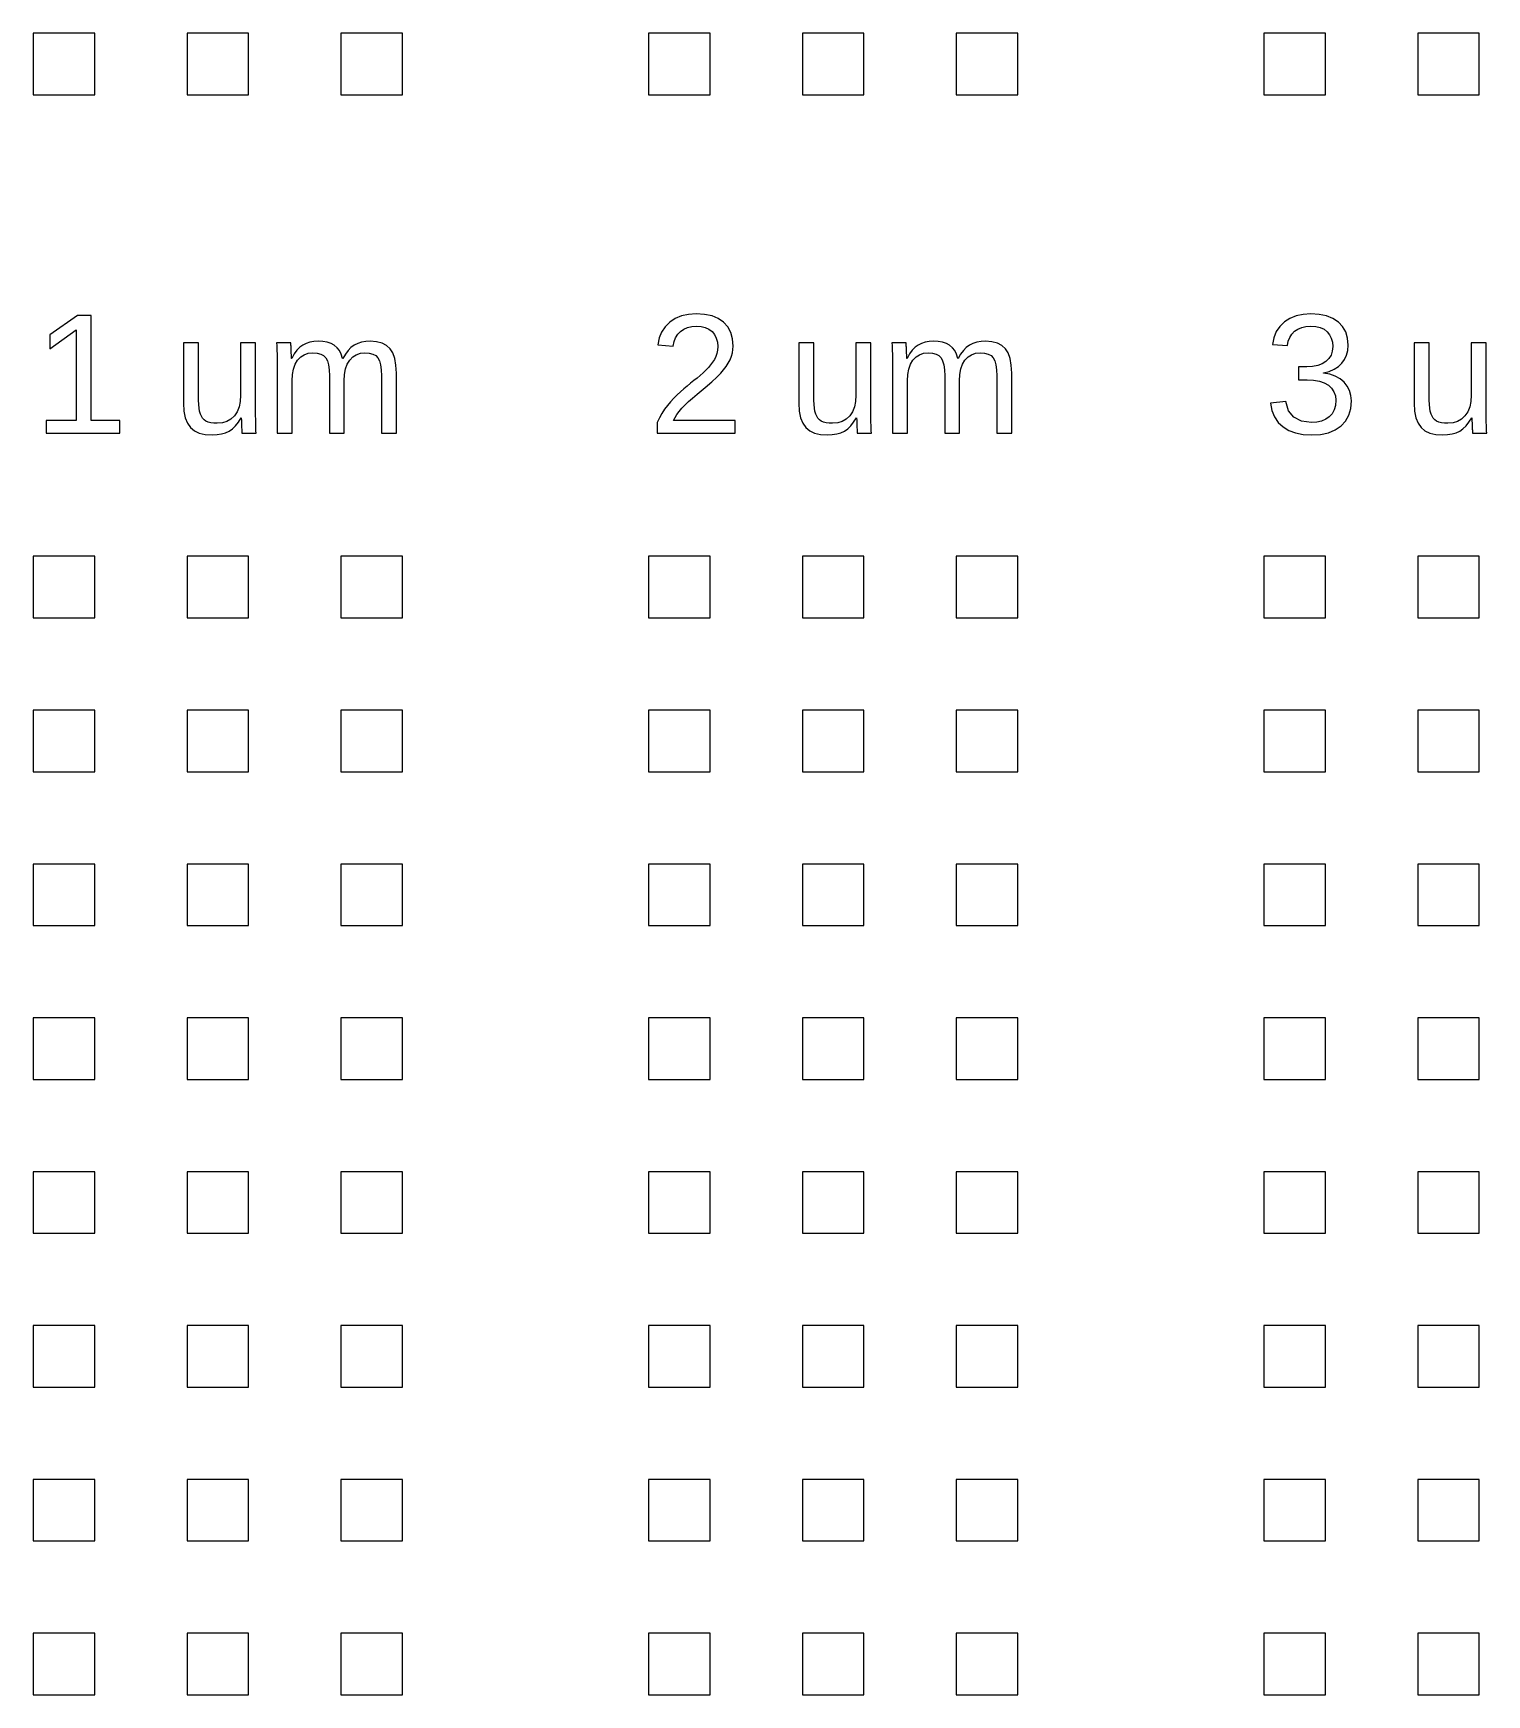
# Model space of a CAD drawing. Header units: metres. Extents: x -21500 to 21500, y -23900 to 23900.
# Drawn here: x 400 to 5125, y 6400 to 11800 of the extents above; entities that cross this region are included whole.
import ezdxf

# ---------------------------------------------------------------- set-up
doc = ezdxf.new("R2010")
doc.units = ezdxf.units.M

msp = doc.modelspace()

# ---------------------------------------------------------------- linework, layer by layer
for p, q in [((600, 11800), (400, 11800)), ((400, 11800), (400, 11600)), ((600, 11600), (600, 11800)), ((1100, 11800), (900, 11800)), ((900, 11800), (900, 11600)), ((1100, 11600), (1100, 11800)), ((1600, 11800), (1400, 11800)), ((1400, 11800), (1400, 11600)), ((1600, 11600), (1600, 11800)), ((2600, 11800), (2400, 11800)), ((2400, 11800), (2400, 11600)), ((2600, 11600), (2600, 11800)), ((3100, 11800), (2900, 11800)), ((2900, 11800), (2900, 11600)), ((3100, 11600), (3100, 11800)), ((3600, 11800), (3400, 11800)), ((3400, 11800), (3400, 11600)), ((3600, 11600), (3600, 11800)), ((4600, 11800), (4400, 11800)), ((4400, 11800), (4400, 11600)), ((4600, 11600), (4600, 11800)), ((5100, 11800), (4900, 11800)), ((4900, 11800), (4900, 11600)), ((5100, 11600), (5100, 11800)), ((400, 11600), (600, 11600)), ((900, 11600), (1100, 11600)), ((1400, 11600), (1600, 11600)), ((2400, 11600), (2600, 11600)), ((2900, 11600), (3100, 11600)), ((3400, 11600), (3600, 11600)), ((4400, 11600), (4600, 11600)), ((4900, 11600), (5100, 11600)), ((543.779, 10882.2), (453.442, 10820.1)), ((588.812, 10882.2), (543.779, 10882.2)), ((588.812, 10541.5), (588.812, 10882.2)), ((2469.04, 10860.8), (2454.04, 10846.1)), ((2486.99, 10872.7), (2469.04, 10860.8)), ((2507.33, 10881.1), (2486.99, 10872.7)), ((2530.05, 10886.2), (2507.33, 10881.1)), ((2555.17, 10887.9), (2530.05, 10886.2)), ((2582.39, 10886.2), (2555.17, 10887.9)), ((2606.28, 10881.1), (2582.39, 10886.2)), ((2626.82, 10872.6), (2606.28, 10881.1)), ((2644.02, 10860.7), (2626.82, 10872.6)), ((2657.61, 10845.6), (2644.02, 10860.7)), ((4466.6, 10861.6), (4451.6, 10847.2)), ((4484.55, 10873.1), (4466.6, 10861.6)), ((4504.88, 10881.4), (4484.55, 10873.1)), ((4527.61, 10886.3), (4504.88, 10881.4)), ((4552.73, 10887.9), (4527.61, 10886.3)), ((4579.88, 10886.3), (4552.73, 10887.9)), ((4603.83, 10881.3), (4579.88, 10886.3)), ((4624.58, 10872.9), (4603.83, 10881.3)), ((4642.12, 10861.2), (4624.58, 10872.9)), ((4656.06, 10846.5), (4642.12, 10861.2)), ((453.442, 10774), (539.71, 10835.6)), ((453.442, 10820.1), (453.442, 10774)), ((539.71, 10835.6), (539.71, 10541.5)), ((2434.58, 10809.6), (2430.11, 10787.8)), ((2442.56, 10829), (2434.58, 10809.6)), ((2454.04, 10846.1), (2442.56, 10829)), ((2482.83, 10797.7), (2487.73, 10810.4)), ((2487.73, 10810.4), (2494.7, 10821.5)), ((2494.7, 10821.5), (2503.76, 10830.8)), ((2503.76, 10830.8), (2514.56, 10838.2)), ((2514.56, 10838.2), (2526.72, 10843.5)), ((2526.72, 10843.5), (2540.26, 10846.7)), ((2540.26, 10846.7), (2555.17, 10847.8)), ((2555.17, 10847.8), (2570.69, 10846.7)), ((2570.69, 10846.7), (2584.4, 10843.4)), ((2584.4, 10843.4), (2596.32, 10838)), ((2596.32, 10838), (2606.44, 10830.4)), ((2606.44, 10830.4), (2614.52, 10820.9)), ((2614.52, 10820.9), (2620.28, 10809.5)), ((2620.28, 10809.5), (2623.74, 10796.4)), ((2667.31, 10827.7), (2657.61, 10845.6)), ((2673.14, 10806.9), (2667.31, 10827.7)), ((2675.08, 10783.2), (2673.14, 10806.9)), ((4432.14, 10810.5), (4427.67, 10788.4)), ((4440.12, 10830.1), (4432.14, 10810.5)), ((4451.6, 10847.2), (4440.12, 10830.1)), ((4479.44, 10798.8), (4484.2, 10811.3)), ((4484.2, 10811.3), (4491.04, 10822.1)), ((4491.04, 10822.1), (4499.97, 10831.2)), ((4499.97, 10831.2), (4510.71, 10838.5)), ((4510.71, 10838.5), (4522.99, 10843.6)), ((4522.99, 10843.6), (4536.82, 10846.7)), ((4536.82, 10846.7), (4552.19, 10847.8)), ((4552.19, 10847.8), (4568.86, 10846.7)), ((4568.86, 10846.7), (4583.35, 10843.3)), ((4583.35, 10843.3), (4595.65, 10837.8)), ((4595.65, 10837.8), (4605.77, 10830)), ((4605.77, 10830), (4613.66, 10820.3)), ((4613.66, 10820.3), (4619.3, 10809)), ((4619.3, 10809), (4622.68, 10796.1)), ((4666.02, 10829.2), (4656.06, 10846.5)), ((4672, 10809.3), (4666.02, 10829.2)), ((4673.99, 10786.7), (4672, 10809.3)), ((937.648, 10793.5), (888.546, 10793.5)), ((888.546, 10793.5), (888.546, 10597.9)), ((937.648, 10607.4), (937.648, 10793.5)), ((1122.93, 10793.5), (1074.1, 10793.5)), ((1074.1, 10793.5), (1074.1, 10623.4)), ((1122.93, 10562.7), (1122.93, 10793.5)), ((1237.21, 10793.5), (1191.09, 10793.5)), ((1191.09, 10793.5), (1191.8, 10785.3)), ((1191.8, 10785.3), (1192.31, 10772.2)), ((1192.31, 10772.2), (1192.62, 10754)), ((1192.62, 10754), (1192.72, 10730.9)), ((1237.35, 10792.6), (1237.21, 10793.5)), ((1237.48, 10791), (1237.35, 10792.6)), ((1237.62, 10788.9), (1237.48, 10791)), ((1237.75, 10786.2), (1237.62, 10788.9)), ((1237.9, 10783.1), (1237.75, 10786.2)), ((1238.06, 10779.8), (1237.9, 10783.1)), ((1238.24, 10776.3), (1238.06, 10779.8)), ((1238.43, 10772.5), (1238.24, 10776.3)), ((1238.64, 10767.8), (1238.43, 10772.5)), ((1238.87, 10761.3), (1238.64, 10767.8)), ((1239.12, 10753.2), (1238.87, 10761.3)), ((1239.38, 10743.3), (1239.12, 10753.2)), ((1248.35, 10757.8), (1240.19, 10743.3)), ((1257.08, 10769.8), (1248.35, 10757.8)), ((1266.39, 10779.5), (1257.08, 10769.8)), ((1259.46, 10737.4), (1269.36, 10747.8)), ((1276.27, 10786.7), (1266.39, 10779.5)), ((1269.36, 10747.8), (1280.89, 10755.3)), ((1287.01, 10792.1), (1276.27, 10786.7)), ((1280.89, 10755.3), (1294.04, 10759.8)), ((1298.86, 10795.9), (1287.01, 10792.1)), ((1294.04, 10759.8), (1308.83, 10761.2)), ((1311.83, 10798.2), (1298.86, 10795.9)), ((1308.83, 10761.2), (1322.85, 10760.2)), ((1325.92, 10799), (1311.83, 10798.2)), ((1322.85, 10760.2), (1334.53, 10757.2)), ((1341.73, 10798.1), (1325.92, 10799)), ((1334.53, 10757.2), (1343.87, 10752.1)), ((1355.79, 10795.6), (1341.73, 10798.1)), ((1343.87, 10752.1), (1350.88, 10745)), ((1368.11, 10791.5), (1355.79, 10795.6)), ((1378.68, 10785.7), (1368.11, 10791.5)), ((1387.64, 10778), (1378.68, 10785.7)), ((1395.13, 10768.4), (1387.64, 10778)), ((1401.14, 10756.9), (1395.13, 10768.4)), ((1405.68, 10743.3), (1401.14, 10756.9)), ((1414.48, 10757.1), (1406.49, 10743.3)), ((1423.28, 10768.8), (1414.48, 10757.1)), ((1432.86, 10778.4), (1423.28, 10768.8)), ((1428.6, 10737.5), (1438.37, 10747.9)), ((1443.25, 10785.9), (1432.86, 10778.4)), ((1438.37, 10747.9), (1449.93, 10755.3)), ((1454.6, 10791.6), (1443.25, 10785.9)), ((1449.93, 10755.3), (1463.26, 10759.8)), ((1467.09, 10795.7), (1454.6, 10791.6)), ((1463.26, 10759.8), (1478.38, 10761.2)), ((1480.71, 10798.1), (1467.09, 10795.7)), ((1478.38, 10761.2), (1492.4, 10760.2)), ((1495.47, 10799), (1480.71, 10798.1)), ((1492.4, 10760.2), (1504.08, 10757.2)), ((1516.2, 10797.4), (1495.47, 10799)), ((1504.08, 10757.2), (1513.43, 10752.1)), ((1513.43, 10752.1), (1520.43, 10745)), ((1533.89, 10792.9), (1516.2, 10797.4)), ((1548.55, 10785.4), (1533.89, 10792.9)), ((1560.17, 10774.8), (1548.55, 10785.4)), ((1569.01, 10760.8), (1560.17, 10774.8)), ((1575.33, 10742.9), (1569.01, 10760.8)), ((2430.11, 10787.8), (2480.03, 10783.2)), ((2480.03, 10783.2), (2482.83, 10797.7)), ((2618.86, 10749.3), (2614.18, 10739.8)), ((2622.21, 10759.5), (2618.86, 10749.3)), ((2624.22, 10770.2), (2622.21, 10759.5)), ((2623.74, 10796.4), (2624.89, 10781.6)), ((2624.89, 10781.6), (2624.22, 10770.2)), ((2664.91, 10739), (2669.36, 10750)), ((2669.36, 10750), (2672.54, 10761)), ((2672.54, 10761), (2674.44, 10772.1)), ((2674.44, 10772.1), (2675.08, 10783.2)), ((2937.65, 10793.5), (2888.55, 10793.5)), ((2888.55, 10793.5), (2888.55, 10597.9)), ((2937.65, 10607.4), (2937.65, 10793.5)), ((3122.93, 10793.5), (3074.1, 10793.5)), ((3074.1, 10793.5), (3074.1, 10623.4)), ((3122.93, 10562.7), (3122.93, 10793.5)), ((3237.21, 10793.5), (3191.09, 10793.5)), ((3191.09, 10793.5), (3191.8, 10785.3)), ((3191.8, 10785.3), (3192.31, 10772.2)), ((3192.31, 10772.2), (3192.62, 10754)), ((3192.62, 10754), (3192.72, 10730.9)), ((3237.35, 10792.6), (3237.21, 10793.5)), ((3237.48, 10791), (3237.35, 10792.6)), ((3237.62, 10788.9), (3237.48, 10791)), ((3237.75, 10786.2), (3237.62, 10788.9)), ((3237.9, 10783.1), (3237.75, 10786.2)), ((3238.06, 10779.8), (3237.9, 10783.1)), ((3238.24, 10776.3), (3238.06, 10779.8)), ((3238.43, 10772.5), (3238.24, 10776.3)), ((3238.64, 10767.8), (3238.43, 10772.5)), ((3238.87, 10761.3), (3238.64, 10767.8)), ((3239.12, 10753.2), (3238.87, 10761.3)), ((3239.38, 10743.3), (3239.12, 10753.2)), ((3248.35, 10757.8), (3240.19, 10743.3)), ((3257.08, 10769.8), (3248.35, 10757.8)), ((3266.39, 10779.5), (3257.08, 10769.8)), ((3259.46, 10737.4), (3269.36, 10747.8)), ((3276.27, 10786.7), (3266.39, 10779.5)), ((3269.36, 10747.8), (3280.89, 10755.3)), ((3287.01, 10792.1), (3276.27, 10786.7)), ((3280.89, 10755.3), (3294.04, 10759.8)), ((3298.86, 10795.9), (3287.01, 10792.1)), ((3294.04, 10759.8), (3308.83, 10761.2)), ((3311.83, 10798.2), (3298.86, 10795.9)), ((3308.83, 10761.2), (3322.85, 10760.2)), ((3325.92, 10799), (3311.83, 10798.2)), ((3322.85, 10760.2), (3334.53, 10757.2)), ((3341.73, 10798.1), (3325.92, 10799)), ((3334.53, 10757.2), (3343.87, 10752.1)), ((3355.79, 10795.6), (3341.73, 10798.1)), ((3343.87, 10752.1), (3350.88, 10745)), ((3368.11, 10791.5), (3355.79, 10795.6)), ((3378.68, 10785.7), (3368.11, 10791.5)), ((3387.64, 10778), (3378.68, 10785.7)), ((3395.13, 10768.4), (3387.64, 10778)), ((3401.14, 10756.9), (3395.13, 10768.4)), ((3405.68, 10743.3), (3401.14, 10756.9)), ((3414.48, 10757.1), (3406.49, 10743.3)), ((3423.28, 10768.8), (3414.48, 10757.1)), ((3432.86, 10778.4), (3423.28, 10768.8)), ((3428.6, 10737.5), (3438.37, 10747.9)), ((3443.25, 10785.9), (3432.86, 10778.4)), ((3438.37, 10747.9), (3449.93, 10755.3)), ((3454.6, 10791.6), (3443.25, 10785.9)), ((3449.93, 10755.3), (3463.26, 10759.8)), ((3467.09, 10795.7), (3454.6, 10791.6)), ((3463.26, 10759.8), (3478.38, 10761.2)), ((3480.71, 10798.1), (3467.09, 10795.7)), ((3478.38, 10761.2), (3492.4, 10760.2)), ((3495.47, 10799), (3480.71, 10798.1)), ((3492.4, 10760.2), (3504.08, 10757.2)), ((3516.2, 10797.4), (3495.47, 10799)), ((3504.08, 10757.2), (3513.43, 10752.1)), ((3513.43, 10752.1), (3520.43, 10745)), ((3533.89, 10792.9), (3516.2, 10797.4)), ((3548.55, 10785.4), (3533.89, 10792.9)), ((3560.17, 10774.8), (3548.55, 10785.4)), ((3569.01, 10760.8), (3560.17, 10774.8)), ((3575.33, 10742.9), (3569.01, 10760.8)), ((4427.67, 10788.4), (4476.77, 10784.6)), ((4476.77, 10784.6), (4479.44, 10798.8)), ((4618.28, 10754), (4611.37, 10742.8)), ((4622.43, 10767), (4618.28, 10754)), ((4623.81, 10781.6), (4622.43, 10767)), ((4622.68, 10796.1), (4623.81, 10781.6)), ((4662.47, 10739.5), (4668.87, 10753.5)), ((4668.87, 10753.5), (4672.71, 10769.3)), ((4672.71, 10769.3), (4673.99, 10786.7)), ((4937.65, 10793.5), (4888.55, 10793.5)), ((4888.55, 10793.5), (4888.55, 10597.9)), ((4937.65, 10607.4), (4937.65, 10793.5)), ((5122.93, 10793.5), (5074.1, 10793.5)), ((5074.1, 10793.5), (5074.1, 10623.4)), ((5122.93, 10562.7), (5122.93, 10793.5)), ((1192.72, 10730.9), (1192.72, 10500)), ((1240.19, 10743.3), (1239.38, 10743.3)), ((1242.42, 10690.6), (1245.82, 10708.6)), ((1245.82, 10708.6), (1251.5, 10724.2)), ((1251.5, 10724.2), (1259.46, 10737.4)), ((1350.88, 10745), (1355.98, 10735.2)), ((1355.98, 10735.2), (1359.63, 10722.1)), ((1359.63, 10722.1), (1361.81, 10705.7)), ((1361.81, 10705.7), (1362.54, 10686.1)), ((1406.49, 10743.3), (1405.68, 10743.3)), ((1411.94, 10690.7), (1415.27, 10708.8)), ((1415.27, 10708.8), (1420.83, 10724.4)), ((1420.83, 10724.4), (1428.6, 10737.5)), ((1520.43, 10745), (1525.53, 10735.2)), ((1525.53, 10735.2), (1529.18, 10722.1)), ((1529.18, 10722.1), (1531.36, 10705.7)), ((1531.36, 10705.7), (1532.09, 10686.1)), ((1579.12, 10721.2), (1575.33, 10742.9)), ((1580.38, 10695.6), (1579.12, 10721.2)), ((1580.38, 10500), (1580.38, 10695.6)), ((2577.16, 10696.1), (2567.69, 10687.7)), ((2586.1, 10704.5), (2577.16, 10696.1)), ((2594.36, 10713.1), (2586.1, 10704.5)), ((2601.8, 10721.8), (2594.36, 10713.1)), ((2608.4, 10730.7), (2601.8, 10721.8)), ((2614.18, 10739.8), (2608.4, 10730.7)), ((2622.33, 10682.6), (2634.66, 10695.1)), ((2634.66, 10695.1), (2644.08, 10706)), ((2644.08, 10706), (2652.26, 10717)), ((2652.26, 10717), (2659.2, 10728)), ((2659.2, 10728), (2664.91, 10739)), ((3192.72, 10730.9), (3192.72, 10500)), ((3240.19, 10743.3), (3239.38, 10743.3)), ((3242.42, 10690.6), (3245.82, 10708.6)), ((3245.82, 10708.6), (3251.5, 10724.2)), ((3251.5, 10724.2), (3259.46, 10737.4)), ((3350.88, 10745), (3355.98, 10735.2)), ((3355.98, 10735.2), (3359.63, 10722.1)), ((3359.63, 10722.1), (3361.81, 10705.7)), ((3361.81, 10705.7), (3362.54, 10686.1)), ((3406.49, 10743.3), (3405.68, 10743.3)), ((3411.94, 10690.7), (3415.27, 10708.8)), ((3415.27, 10708.8), (3420.83, 10724.4)), ((3420.83, 10724.4), (3428.6, 10737.5)), ((3520.43, 10745), (3525.53, 10735.2)), ((3525.53, 10735.2), (3529.18, 10722.1)), ((3529.18, 10722.1), (3531.36, 10705.7)), ((3531.36, 10705.7), (3532.09, 10686.1)), ((3579.12, 10721.2), (3575.33, 10742.9)), ((3580.38, 10695.6), (3579.12, 10721.2)), ((3580.38, 10500), (3580.38, 10695.6)), ((4539.44, 10715.7), (4512.85, 10715.7)), ((4512.85, 10715.7), (4512.85, 10673.3)), ((4558.39, 10716.8), (4539.44, 10715.7)), ((4575.08, 10720), (4558.39, 10716.8)), ((4589.51, 10725.5), (4575.08, 10720)), ((4601.7, 10733.2), (4589.51, 10725.5)), ((4593.97, 10696.1), (4612.34, 10701.1)), ((4593.97, 10695.1), (4593.97, 10696.1)), ((4614.21, 10691.5), (4593.97, 10695.1)), ((4611.37, 10742.8), (4601.7, 10733.2)), ((4612.34, 10701.1), (4628.38, 10708)), ((4628.38, 10708), (4642.11, 10716.7)), ((4642.11, 10716.7), (4653.51, 10727.2)), ((4653.51, 10727.2), (4662.47, 10739.5)), ((1241.28, 10670.1), (1242.42, 10690.6)), ((1241.28, 10500), (1241.28, 10670.1)), ((1362.54, 10686.1), (1362.54, 10500)), ((1410.83, 10670.1), (1411.94, 10690.7)), ((1410.83, 10500), (1410.83, 10670.1)), ((1532.09, 10686.1), (1532.09, 10500)), ((2514.59, 10644.1), (2503.63, 10634.4)), ((2525.5, 10653.4), (2514.59, 10644.1)), ((2536.36, 10662.3), (2525.5, 10653.4)), ((2547.17, 10670.9), (2536.36, 10662.3)), ((2557.69, 10679.3), (2547.17, 10670.9)), ((2567.69, 10687.7), (2557.69, 10679.3)), ((2557.89, 10627), (2583.95, 10648.5)), ((2583.95, 10648.5), (2605.43, 10667)), ((2605.43, 10667), (2622.33, 10682.6)), ((3241.28, 10670.1), (3242.42, 10690.6)), ((3241.28, 10500), (3241.28, 10670.1)), ((3362.54, 10686.1), (3362.54, 10500)), ((3410.83, 10670.1), (3411.94, 10690.7)), ((3410.83, 10500), (3410.83, 10670.1)), ((3532.09, 10686.1), (3532.09, 10500)), ((4512.85, 10673.3), (4540.52, 10673.3)), ((4540.52, 10673.3), (4561.84, 10672.3)), ((4561.84, 10672.3), (4580.5, 10669)), ((4580.5, 10669), (4596.5, 10663.5)), ((4596.5, 10663.5), (4609.84, 10655.9)), ((4609.84, 10655.9), (4620.34, 10646.2)), ((4632.08, 10685.6), (4614.21, 10691.5)), ((4620.34, 10646.2), (4627.84, 10634.9)), ((4647.58, 10677.1), (4632.08, 10685.6)), ((4660.7, 10666.3), (4647.58, 10677.1)), ((4671.15, 10653.4), (4660.7, 10666.3)), ((4678.61, 10639), (4671.15, 10653.4)), ((4683.08, 10623.1), (4678.61, 10639)), ((888.546, 10597.9), (889.945, 10572.2)), ((938.004, 10593.7), (937.648, 10607.4)), ((939.072, 10581.7), (938.004, 10593.7)), ((1069.02, 10585.3), (1062.66, 10569.7)), ((1072.83, 10603.2), (1069.02, 10585.3)), ((1074.1, 10623.4), (1072.83, 10603.2)), ((2461.72, 10590.5), (2452.13, 10577.9)), ((2471.81, 10602.3), (2461.72, 10590.5)), ((2482.16, 10613.6), (2471.81, 10602.3)), ((2492.77, 10624.3), (2482.16, 10613.6)), ((2503.63, 10634.4), (2492.77, 10624.3)), ((2508.24, 10581), (2518.26, 10591.5)), ((2518.26, 10591.5), (2529.88, 10602.7)), ((2529.88, 10602.7), (2543.08, 10614.5)), ((2543.08, 10614.5), (2557.89, 10627)), ((2888.55, 10597.9), (2889.94, 10572.2)), ((2938, 10593.7), (2937.65, 10607.4)), ((2939.07, 10581.7), (2938, 10593.7)), ((3069.02, 10585.3), (3062.66, 10569.7)), ((3072.83, 10603.2), (3069.02, 10585.3)), ((3074.1, 10623.4), (3072.83, 10603.2)), ((4471.62, 10602.8), (4421.16, 10598.2)), ((4421.16, 10598.2), (4426.17, 10574.1)), ((4480.49, 10573.1), (4471.62, 10602.8)), ((4627.84, 10634.9), (4632.34, 10621.9)), ((4632.53, 10590.4), (4628.59, 10575.8)), ((4632.34, 10621.9), (4633.84, 10607.2)), ((4633.84, 10607.2), (4632.53, 10590.4)), ((4682.47, 10580.6), (4684.57, 10605.5)), ((4684.57, 10605.5), (4683.08, 10623.1)), ((4888.55, 10597.9), (4889.94, 10572.2)), ((4938, 10593.7), (4937.65, 10607.4)), ((4939.07, 10581.7), (4938, 10593.7)), ((5069.02, 10585.3), (5062.66, 10569.7)), ((5072.83, 10603.2), (5069.02, 10585.3)), ((5074.1, 10623.4), (5072.83, 10603.2)), ((539.71, 10541.5), (442.32, 10541.5)), ((442.32, 10541.5), (442.32, 10500)), ((681.861, 10541.5), (588.812, 10541.5)), ((681.861, 10500), (681.861, 10541.5)), ((889.945, 10572.2), (894.141, 10550.4)), ((894.141, 10550.4), (901.135, 10532.5)), ((901.135, 10532.5), (910.927, 10518.6)), ((940.852, 10571.2), (939.072, 10581.7)), ((943.345, 10562.4), (940.852, 10571.2)), ((946.617, 10555), (943.345, 10562.4)), ((950.737, 10548.6), (946.617, 10555)), ((955.705, 10543.4), (950.737, 10548.6)), ((961.521, 10539.3), (955.705, 10543.4)), ((968.489, 10536.2), (961.521, 10539.3)), ((976.916, 10534), (968.489, 10536.2)), ((986.801, 10532.7), (976.916, 10534)), ((998.144, 10532.3), (986.801, 10532.7)), ((1014.84, 10533.8), (998.144, 10532.3)), ((1029.68, 10538.3), (1014.84, 10533.8)), ((1042.65, 10545.9), (1029.68, 10538.3)), ((1053.76, 10556.4), (1042.65, 10545.9)), ((1062.66, 10569.7), (1053.76, 10556.4)), ((1057.32, 10524.2), (1066.72, 10536.1)), ((1066.72, 10536.1), (1075.46, 10550.2)), ((1075.46, 10550.2), (1076.27, 10550.2)), ((1076.27, 10550.2), (1076.54, 10540.3)), ((1076.54, 10540.3), (1076.78, 10532.2)), ((1076.78, 10532.2), (1077.01, 10525.7)), ((1123.03, 10539.5), (1122.93, 10562.7)), ((1123.34, 10521.4), (1123.03, 10539.5)), ((2435.24, 10549.9), (2427.94, 10534.5)), ((2427.94, 10534.5), (2427.94, 10500)), ((2443.3, 10564.3), (2435.24, 10549.9)), ((2452.13, 10577.9), (2443.3, 10564.3)), ((2481.66, 10541.5), (2486.37, 10551.1)), ((2681.05, 10541.5), (2481.66, 10541.5)), ((2486.37, 10551.1), (2492.37, 10560.9)), ((2492.37, 10560.9), (2499.66, 10570.8)), ((2499.66, 10570.8), (2508.24, 10581)), ((2681.05, 10500), (2681.05, 10541.5)), ((2889.94, 10572.2), (2894.14, 10550.4)), ((2894.14, 10550.4), (2901.14, 10532.5)), ((2901.14, 10532.5), (2910.93, 10518.6)), ((2940.85, 10571.2), (2939.07, 10581.7)), ((2943.34, 10562.4), (2940.85, 10571.2)), ((2946.62, 10555), (2943.34, 10562.4)), ((2950.74, 10548.6), (2946.62, 10555)), ((2955.71, 10543.4), (2950.74, 10548.6)), ((2961.52, 10539.3), (2955.71, 10543.4)), ((2968.49, 10536.2), (2961.52, 10539.3)), ((2976.92, 10534), (2968.49, 10536.2)), ((2986.8, 10532.7), (2976.92, 10534)), ((2998.14, 10532.3), (2986.8, 10532.7)), ((3014.84, 10533.8), (2998.14, 10532.3)), ((3029.68, 10538.3), (3014.84, 10533.8)), ((3042.65, 10545.9), (3029.68, 10538.3)), ((3053.76, 10556.4), (3042.65, 10545.9)), ((3062.66, 10569.7), (3053.76, 10556.4)), ((3057.32, 10524.2), (3066.72, 10536.1)), ((3066.72, 10536.1), (3075.46, 10550.2)), ((3075.46, 10550.2), (3076.27, 10550.2)), ((3076.27, 10550.2), (3076.54, 10540.3)), ((3076.54, 10540.3), (3076.78, 10532.2)), ((3076.78, 10532.2), (3077.01, 10525.7)), ((3123.03, 10539.5), (3122.93, 10562.7)), ((3123.34, 10521.4), (3123.03, 10539.5)), ((4426.17, 10574.1), (4434.69, 10553.2)), ((4434.69, 10553.2), (4446.72, 10535.4)), ((4446.72, 10535.4), (4462.26, 10520.8)), ((4497.32, 10552), (4480.49, 10573.1)), ((4522.13, 10539.2), (4497.32, 10552)), ((4554.9, 10535), (4522.13, 10539.2)), ((4572.36, 10536.1), (4554.9, 10535)), ((4587.83, 10539.5), (4572.36, 10536.1)), ((4601.32, 10545.2), (4587.83, 10539.5)), ((4612.82, 10553.2), (4601.32, 10545.2)), ((4622.02, 10563.4), (4612.82, 10553.2)), ((4628.59, 10575.8), (4622.02, 10563.4)), ((4650.93, 10523.6), (4665.65, 10539.6)), ((4665.65, 10539.6), (4676.16, 10558.6)), ((4676.16, 10558.6), (4682.47, 10580.6)), ((4889.94, 10572.2), (4894.14, 10550.4)), ((4894.14, 10550.4), (4901.14, 10532.5)), ((4901.14, 10532.5), (4910.93, 10518.6)), ((4940.85, 10571.2), (4939.07, 10581.7)), ((4943.34, 10562.4), (4940.85, 10571.2)), ((4946.62, 10555), (4943.34, 10562.4)), ((4950.74, 10548.6), (4946.62, 10555)), ((4955.71, 10543.4), (4950.74, 10548.6)), ((4961.52, 10539.3), (4955.71, 10543.4)), ((4968.49, 10536.2), (4961.52, 10539.3)), ((4976.92, 10534), (4968.49, 10536.2)), ((4986.8, 10532.7), (4976.92, 10534)), ((4998.14, 10532.3), (4986.8, 10532.7)), ((5014.84, 10533.8), (4998.14, 10532.3)), ((5029.68, 10538.3), (5014.84, 10533.8)), ((5042.65, 10545.9), (5029.68, 10538.3)), ((5053.76, 10556.4), (5042.65, 10545.9)), ((5062.66, 10569.7), (5053.76, 10556.4)), ((5057.32, 10524.2), (5066.72, 10536.1)), ((5066.72, 10536.1), (5075.46, 10550.2)), ((5075.46, 10550.2), (5076.27, 10550.2)), ((5076.27, 10550.2), (5076.54, 10540.3)), ((5076.54, 10540.3), (5076.78, 10532.2)), ((5076.78, 10532.2), (5077.01, 10525.7)), ((5123.03, 10539.5), (5122.93, 10562.7)), ((5123.34, 10521.4), (5123.03, 10539.5)), ((442.32, 10500), (681.861, 10500)), ((910.927, 10518.6), (923.736, 10508.1)), ((923.736, 10508.1), (939.785, 10500.6)), ((939.785, 10500.6), (959.071, 10496.1)), ((959.071, 10496.1), (981.596, 10494.6)), ((981.596, 10494.6), (997.339, 10495.4)), ((997.339, 10495.4), (1011.74, 10497.7)), ((1011.74, 10497.7), (1024.81, 10501.7)), ((1024.81, 10501.7), (1036.53, 10507.2)), ((1036.53, 10507.2), (1047.25, 10514.6)), ((1047.25, 10514.6), (1057.32, 10524.2)), ((1077.01, 10525.7), (1077.22, 10521)), ((1077.22, 10521), (1077.42, 10517.3)), ((1077.42, 10517.3), (1077.59, 10513.7)), ((1077.59, 10513.7), (1077.76, 10510.4)), ((1077.76, 10510.4), (1077.9, 10507.3)), ((1077.9, 10507.3), (1078.04, 10504.6)), ((1078.04, 10504.6), (1078.17, 10502.5)), ((1078.17, 10502.5), (1078.31, 10501)), ((1078.31, 10501), (1078.44, 10500)), ((1078.44, 10500), (1124.56, 10500)), ((1123.85, 10508.2), (1123.34, 10521.4)), ((1124.56, 10500), (1123.85, 10508.2)), ((1192.72, 10500), (1241.28, 10500)), ((1362.54, 10500), (1410.83, 10500)), ((1532.09, 10500), (1580.38, 10500)), ((2427.94, 10500), (2681.05, 10500)), ((2910.93, 10518.6), (2923.74, 10508.1)), ((2923.74, 10508.1), (2939.78, 10500.6)), ((2939.78, 10500.6), (2959.07, 10496.1)), ((2959.07, 10496.1), (2981.6, 10494.6)), ((2981.6, 10494.6), (2997.34, 10495.4)), ((2997.34, 10495.4), (3011.74, 10497.7)), ((3011.74, 10497.7), (3024.81, 10501.7)), ((3024.81, 10501.7), (3036.53, 10507.2)), ((3036.53, 10507.2), (3047.25, 10514.6)), ((3047.25, 10514.6), (3057.32, 10524.2)), ((3077.01, 10525.7), (3077.22, 10521)), ((3077.22, 10521), (3077.42, 10517.3)), ((3077.42, 10517.3), (3077.59, 10513.7)), ((3077.59, 10513.7), (3077.76, 10510.4)), ((3077.76, 10510.4), (3077.9, 10507.3)), ((3077.9, 10507.3), (3078.04, 10504.6)), ((3078.04, 10504.6), (3078.17, 10502.5)), ((3078.17, 10502.5), (3078.31, 10501)), ((3078.31, 10501), (3078.44, 10500)), ((3078.44, 10500), (3124.56, 10500)), ((3123.85, 10508.2), (3123.34, 10521.4)), ((3124.56, 10500), (3123.85, 10508.2)), ((3192.72, 10500), (3241.28, 10500)), ((3362.54, 10500), (3410.83, 10500)), ((3532.09, 10500), (3580.38, 10500)), ((4462.26, 10520.8), (4481.02, 10509.3)), ((4481.02, 10509.3), (4502.71, 10501.1)), ((4502.71, 10501.1), (4527.34, 10496.2)), ((4527.34, 10496.2), (4554.9, 10494.6)), ((4554.9, 10494.6), (4584.3, 10496.4)), ((4584.3, 10496.4), (4610.11, 10501.8)), ((4610.11, 10501.8), (4632.32, 10510.9)), ((4632.32, 10510.9), (4650.93, 10523.6)), ((4910.93, 10518.6), (4923.74, 10508.1)), ((4923.74, 10508.1), (4939.78, 10500.6)), ((4939.78, 10500.6), (4959.07, 10496.1)), ((4959.07, 10496.1), (4981.6, 10494.6)), ((4981.6, 10494.6), (4997.34, 10495.4)), ((4997.34, 10495.4), (5011.74, 10497.7)), ((5011.74, 10497.7), (5024.81, 10501.7)), ((5024.81, 10501.7), (5036.53, 10507.2)), ((5036.53, 10507.2), (5047.25, 10514.6)), ((5047.25, 10514.6), (5057.32, 10524.2)), ((5077.01, 10525.7), (5077.22, 10521)), ((5077.22, 10521), (5077.42, 10517.3)), ((5077.42, 10517.3), (5077.59, 10513.7)), ((5077.59, 10513.7), (5077.76, 10510.4)), ((5077.76, 10510.4), (5077.9, 10507.3)), ((5077.9, 10507.3), (5078.04, 10504.6)), ((5078.04, 10504.6), (5078.17, 10502.5)), ((5078.17, 10502.5), (5078.31, 10501)), ((5078.31, 10501), (5078.44, 10500)), ((5078.44, 10500), (5124.56, 10500)), ((5123.85, 10508.2), (5123.34, 10521.4)), ((5124.56, 10500), (5123.85, 10508.2)), ((600, 10100), (400, 10100)), ((400, 10100), (400, 9900)), ((600, 9900), (600, 10100)), ((1100, 10100), (900, 10100)), ((900, 10100), (900, 9900)), ((1100, 9900), (1100, 10100)), ((1600, 10100), (1400, 10100)), ((1400, 10100), (1400, 9900)), ((1600, 9900), (1600, 10100)), ((2600, 10100), (2400, 10100)), ((2400, 10100), (2400, 9900)), ((2600, 9900), (2600, 10100)), ((3100, 10100), (2900, 10100)), ((2900, 10100), (2900, 9900)), ((3100, 9900), (3100, 10100)), ((3600, 10100), (3400, 10100)), ((3400, 10100), (3400, 9900)), ((3600, 9900), (3600, 10100)), ((4600, 10100), (4400, 10100)), ((4400, 10100), (4400, 9900)), ((4600, 9900), (4600, 10100)), ((5100, 10100), (4900, 10100)), ((4900, 10100), (4900, 9900)), ((5100, 9900), (5100, 10100)), ((400, 9900), (600, 9900)), ((900, 9900), (1100, 9900)), ((1400, 9900), (1600, 9900)), ((2400, 9900), (2600, 9900)), ((2900, 9900), (3100, 9900)), ((3400, 9900), (3600, 9900)), ((4400, 9900), (4600, 9900)), ((4900, 9900), (5100, 9900)), ((600, 9600), (400, 9600)), ((400, 9600), (400, 9400)), ((600, 9400), (600, 9600)), ((1100, 9600), (900, 9600)), ((900, 9600), (900, 9400)), ((1100, 9400), (1100, 9600)), ((1600, 9600), (1400, 9600)), ((1400, 9600), (1400, 9400)), ((1600, 9400), (1600, 9600)), ((2600, 9600), (2400, 9600)), ((2400, 9600), (2400, 9400)), ((2600, 9400), (2600, 9600)), ((3100, 9600), (2900, 9600)), ((2900, 9600), (2900, 9400)), ((3100, 9400), (3100, 9600)), ((3600, 9600), (3400, 9600)), ((3400, 9600), (3400, 9400)), ((3600, 9400), (3600, 9600)), ((4600, 9600), (4400, 9600)), ((4400, 9600), (4400, 9400)), ((4600, 9400), (4600, 9600)), ((5100, 9600), (4900, 9600)), ((4900, 9600), (4900, 9400)), ((5100, 9400), (5100, 9600)), ((400, 9400), (600, 9400)), ((900, 9400), (1100, 9400)), ((1400, 9400), (1600, 9400)), ((2400, 9400), (2600, 9400)), ((2900, 9400), (3100, 9400)), ((3400, 9400), (3600, 9400)), ((4400, 9400), (4600, 9400)), ((4900, 9400), (5100, 9400)), ((600, 9100), (400, 9100)), ((400, 9100), (400, 8900)), ((600, 8900), (600, 9100)), ((1100, 9100), (900, 9100)), ((900, 9100), (900, 8900)), ((1100, 8900), (1100, 9100)), ((1600, 9100), (1400, 9100)), ((1400, 9100), (1400, 8900)), ((1600, 8900), (1600, 9100)), ((2600, 9100), (2400, 9100)), ((2400, 9100), (2400, 8900)), ((2600, 8900), (2600, 9100)), ((3100, 9100), (2900, 9100)), ((2900, 9100), (2900, 8900)), ((3100, 8900), (3100, 9100)), ((3600, 9100), (3400, 9100)), ((3400, 9100), (3400, 8900)), ((3600, 8900), (3600, 9100)), ((4600, 9100), (4400, 9100)), ((4400, 9100), (4400, 8900)), ((4600, 8900), (4600, 9100)), ((5100, 9100), (4900, 9100)), ((4900, 9100), (4900, 8900)), ((5100, 8900), (5100, 9100)), ((400, 8900), (600, 8900)), ((900, 8900), (1100, 8900)), ((1400, 8900), (1600, 8900)), ((2400, 8900), (2600, 8900)), ((2900, 8900), (3100, 8900)), ((3400, 8900), (3600, 8900)), ((4400, 8900), (4600, 8900)), ((4900, 8900), (5100, 8900)), ((600, 8600), (400, 8600)), ((400, 8600), (400, 8400)), ((600, 8400), (600, 8600)), ((1100, 8600), (900, 8600)), ((900, 8600), (900, 8400)), ((1100, 8400), (1100, 8600)), ((1600, 8600), (1400, 8600)), ((1400, 8600), (1400, 8400)), ((1600, 8400), (1600, 8600)), ((2600, 8600), (2400, 8600)), ((2400, 8600), (2400, 8400)), ((2600, 8400), (2600, 8600)), ((3100, 8600), (2900, 8600)), ((2900, 8600), (2900, 8400)), ((3100, 8400), (3100, 8600)), ((3600, 8600), (3400, 8600)), ((3400, 8600), (3400, 8400)), ((3600, 8400), (3600, 8600)), ((4600, 8600), (4400, 8600)), ((4400, 8600), (4400, 8400)), ((4600, 8400), (4600, 8600)), ((5100, 8600), (4900, 8600)), ((4900, 8600), (4900, 8400)), ((5100, 8400), (5100, 8600)), ((400, 8400), (600, 8400)), ((900, 8400), (1100, 8400)), ((1400, 8400), (1600, 8400)), ((2400, 8400), (2600, 8400)), ((2900, 8400), (3100, 8400)), ((3400, 8400), (3600, 8400)), ((4400, 8400), (4600, 8400)), ((4900, 8400), (5100, 8400)), ((600, 8100), (400, 8100)), ((400, 8100), (400, 7900)), ((600, 7900), (600, 8100)), ((1100, 8100), (900, 8100)), ((900, 8100), (900, 7900)), ((1100, 7900), (1100, 8100)), ((1600, 8100), (1400, 8100)), ((1400, 8100), (1400, 7900)), ((1600, 7900), (1600, 8100)), ((2600, 8100), (2400, 8100)), ((2400, 8100), (2400, 7900)), ((2600, 7900), (2600, 8100)), ((3100, 8100), (2900, 8100)), ((2900, 8100), (2900, 7900)), ((3100, 7900), (3100, 8100)), ((3600, 8100), (3400, 8100)), ((3400, 8100), (3400, 7900)), ((3600, 7900), (3600, 8100)), ((4600, 8100), (4400, 8100)), ((4400, 8100), (4400, 7900)), ((4600, 7900), (4600, 8100)), ((5100, 8100), (4900, 8100)), ((4900, 8100), (4900, 7900)), ((5100, 7900), (5100, 8100)), ((400, 7900), (600, 7900)), ((900, 7900), (1100, 7900)), ((1400, 7900), (1600, 7900)), ((2400, 7900), (2600, 7900)), ((2900, 7900), (3100, 7900)), ((3400, 7900), (3600, 7900)), ((4400, 7900), (4600, 7900)), ((4900, 7900), (5100, 7900)), ((600, 7600), (400, 7600)), ((400, 7600), (400, 7400)), ((600, 7400), (600, 7600)), ((1100, 7600), (900, 7600)), ((900, 7600), (900, 7400)), ((1100, 7400), (1100, 7600)), ((1600, 7600), (1400, 7600)), ((1400, 7600), (1400, 7400)), ((1600, 7400), (1600, 7600)), ((2600, 7600), (2400, 7600)), ((2400, 7600), (2400, 7400)), ((2600, 7400), (2600, 7600)), ((3100, 7600), (2900, 7600)), ((2900, 7600), (2900, 7400)), ((3100, 7400), (3100, 7600)), ((3600, 7600), (3400, 7600)), ((3400, 7600), (3400, 7400)), ((3600, 7400), (3600, 7600)), ((4600, 7600), (4400, 7600)), ((4400, 7600), (4400, 7400)), ((4600, 7400), (4600, 7600)), ((5100, 7600), (4900, 7600)), ((4900, 7600), (4900, 7400)), ((5100, 7400), (5100, 7600)), ((400, 7400), (600, 7400)), ((900, 7400), (1100, 7400)), ((1400, 7400), (1600, 7400)), ((2400, 7400), (2600, 7400)), ((2900, 7400), (3100, 7400)), ((3400, 7400), (3600, 7400)), ((4400, 7400), (4600, 7400)), ((4900, 7400), (5100, 7400)), ((600, 7100), (400, 7100)), ((400, 7100), (400, 6900)), ((600, 6900), (600, 7100)), ((1100, 7100), (900, 7100)), ((900, 7100), (900, 6900)), ((1100, 6900), (1100, 7100)), ((1600, 7100), (1400, 7100)), ((1400, 7100), (1400, 6900)), ((1600, 6900), (1600, 7100)), ((2600, 7100), (2400, 7100)), ((2400, 7100), (2400, 6900)), ((2600, 6900), (2600, 7100)), ((3100, 7100), (2900, 7100)), ((2900, 7100), (2900, 6900)), ((3100, 6900), (3100, 7100)), ((3600, 7100), (3400, 7100)), ((3400, 7100), (3400, 6900)), ((3600, 6900), (3600, 7100)), ((4600, 7100), (4400, 7100)), ((4400, 7100), (4400, 6900)), ((4600, 6900), (4600, 7100)), ((5100, 7100), (4900, 7100)), ((4900, 7100), (4900, 6900)), ((5100, 6900), (5100, 7100)), ((400, 6900), (600, 6900)), ((900, 6900), (1100, 6900)), ((1400, 6900), (1600, 6900)), ((2400, 6900), (2600, 6900)), ((2900, 6900), (3100, 6900)), ((3400, 6900), (3600, 6900)), ((4400, 6900), (4600, 6900)), ((4900, 6900), (5100, 6900)), ((600, 6600), (400, 6600)), ((400, 6600), (400, 6400)), ((600, 6400), (600, 6600)), ((1100, 6600), (900, 6600)), ((900, 6600), (900, 6400)), ((1100, 6400), (1100, 6600)), ((1600, 6600), (1400, 6600)), ((1400, 6600), (1400, 6400)), ((1600, 6400), (1600, 6600)), ((2600, 6600), (2400, 6600)), ((2400, 6600), (2400, 6400)), ((2600, 6400), (2600, 6600)), ((3100, 6600), (2900, 6600)), ((2900, 6600), (2900, 6400)), ((3100, 6400), (3100, 6600)), ((3600, 6600), (3400, 6600)), ((3400, 6600), (3400, 6400)), ((3600, 6400), (3600, 6600)), ((4600, 6600), (4400, 6600)), ((4400, 6600), (4400, 6400)), ((4600, 6400), (4600, 6600)), ((5100, 6600), (4900, 6600)), ((4900, 6600), (4900, 6400)), ((5100, 6400), (5100, 6600)), ((400, 6400), (600, 6400)), ((900, 6400), (1100, 6400)), ((1400, 6400), (1600, 6400)), ((2400, 6400), (2600, 6400)), ((2900, 6400), (3100, 6400)), ((3400, 6400), (3600, 6400)), ((4400, 6400), (4600, 6400)), ((4900, 6400), (5100, 6400))]:
    msp.add_line(p, q)

doc.saveas('drawing.dxf')
